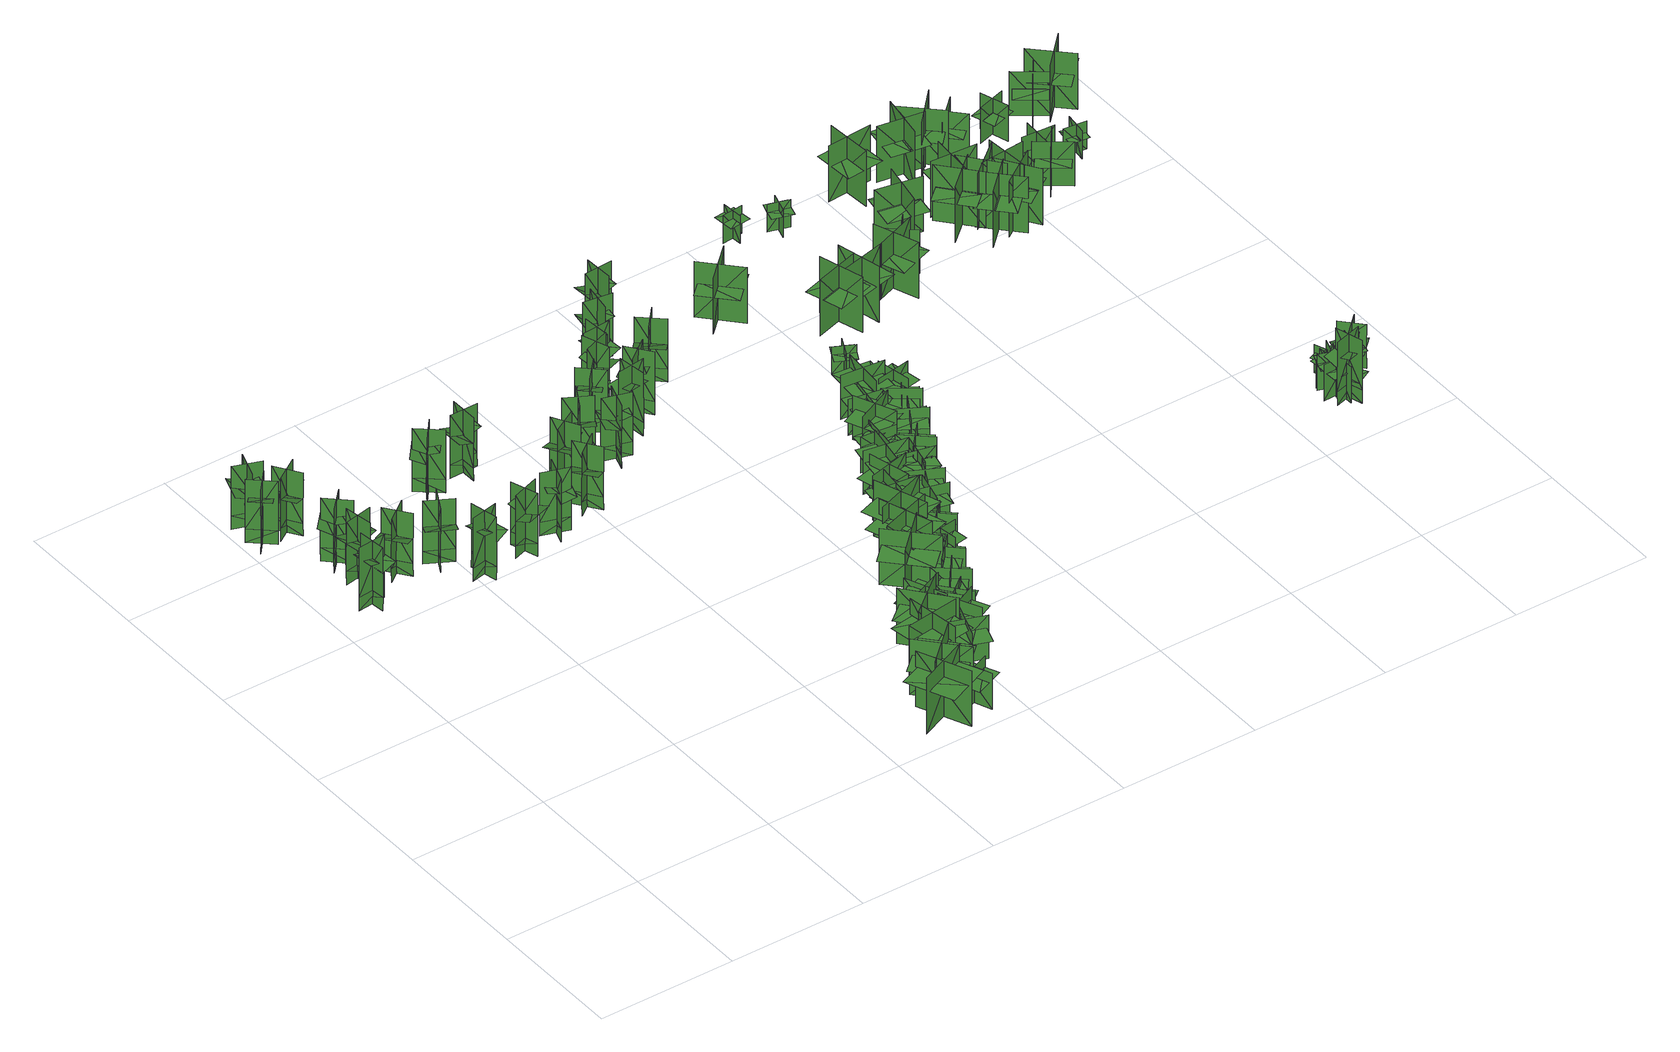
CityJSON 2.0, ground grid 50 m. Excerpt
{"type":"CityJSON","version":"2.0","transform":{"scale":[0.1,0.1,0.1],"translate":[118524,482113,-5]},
"CityObjects":{
"tree1":{"type":"SolitaryVegetationObject","geometry":[{"type":"MultiSurface","lod":"1","boundaries":[[[0,1,2]],[[0,2,3]],[[4,5,6]],[[4,6,7]],[[8,9,5]],[[8,5,4]],[[10,11,1]],[[10,1,0]],[[12,13,14]],[[12,14,15]],[[16,17,18]],[[16,18,19]]]}]},
"tree2":{"type":"SolitaryVegetationObject","geometry":[{"type":"MultiSurface","lod":"1","boundaries":[[[20,21,22]],[[20,22,23]],[[24,25,26]],[[24,26,27]],[[28,29,25]],[[28,25,24]],[[30,31,21]],[[30,21,20]],[[32,33,34]],[[32,34,35]],[[36,37,38]],[[36,38,39]]]}]},
"tree3":{"type":"SolitaryVegetationObject","geometry":[{"type":"MultiSurface","lod":"1","boundaries":[[[40,41,42]],[[40,42,43]],[[44,45,46]],[[44,46,47]],[[48,49,45]],[[48,45,44]],[[50,51,41]],[[50,41,40]],[[52,53,54]],[[52,54,55]],[[56,57,58]],[[56,58,59]]]}]},
"tree4":{"type":"SolitaryVegetationObject","geometry":[{"type":"MultiSurface","lod":"1","boundaries":[[[60,61,62]],[[60,62,63]],[[64,65,66]],[[64,66,67]],[[68,69,65]],[[68,65,64]],[[70,71,61]],[[70,61,60]],[[72,73,74]],[[72,74,75]],[[76,77,78]],[[76,78,79]]]}]},
"tree5":{"type":"SolitaryVegetationObject","geometry":[{"type":"MultiSurface","lod":"1","boundaries":[[[80,81,82]],[[80,82,83]],[[84,85,86]],[[84,86,87]],[[88,89,85]],[[88,85,84]],[[90,91,81]],[[90,81,80]],[[92,93,94]],[[92,94,95]],[[96,97,98]],[[96,98,99]]]}]},
"tree6":{"type":"SolitaryVegetationObject","geometry":[{"type":"MultiSurface","lod":"1","boundaries":[[[100,101,102]],[[100,102,103]],[[104,105,106]],[[104,106,107]],[[108,109,105]],[[108,105,104]],[[110,111,101]],[[110,101,100]],[[112,113,114]],[[112,114,115]],[[116,117,118]],[[116,118,119]]]}]},
"tree7":{"type":"SolitaryVegetationObject","geometry":[{"type":"MultiSurface","lod":"1","boundaries":[[[120,121,122]],[[120,122,123]],[[124,125,126]],[[124,126,127]],[[128,129,125]],[[128,125,124]],[[130,131,121]],[[130,121,120]],[[132,133,134]],[[132,134,135]],[[136,137,138]],[[136,138,139]]]}]},
"tree8":{"type":"SolitaryVegetationObject","geometry":[{"type":"MultiSurface","lod":"1","boundaries":[[[140,141,142]],[[140,142,143]],[[144,145,146]],[[144,146,147]],[[148,149,145]],[[148,145,144]],[[150,151,141]],[[150,141,140]],[[152,153,154]],[[152,154,155]],[[156,157,158]],[[156,158,159]]]}]},
"tree9":{"type":"SolitaryVegetationObject","geometry":[{"type":"MultiSurface","lod":"1","boundaries":[[[160,161,162]],[[160,162,163]],[[164,165,166]],[[164,166,167]],[[168,169,165]],[[168,165,164]],[[170,171,161]],[[170,161,160]],[[172,173,174]],[[172,174,175]],[[176,177,178]],[[176,178,179]]]}]},
"tree10":{"type":"SolitaryVegetationObject","geometry":[{"type":"MultiSurface","lod":"1","boundaries":[[[180,181,182]],[[180,182,183]],[[184,185,186]],[[184,186,187]],[[188,189,185]],[[188,185,184]],[[190,191,181]],[[190,181,180]],[[192,193,194]],[[192,194,195]],[[196,197,198]],[[196,198,199]]]}]},
"tree11":{"type":"SolitaryVegetationObject","geometry":[{"type":"MultiSurface","lod":"1","boundaries":[[[200,201,202]],[[200,202,203]],[[204,205,206]],[[204,206,207]],[[208,209,205]],[[208,205,204]],[[210,211,201]],[[210,201,200]],[[212,213,214]],[[212,214,215]],[[216,217,218]],[[216,218,219]]]}]},
"tree12":{"type":"SolitaryVegetationObject","geometry":[{"type":"MultiSurface","lod":"1","boundaries":[[[220,221,222]],[[220,222,223]],[[224,225,226]],[[224,226,227]],[[228,229,225]],[[228,225,224]],[[230,231,221]],[[230,221,220]],[[232,233,234]],[[232,234,235]],[[236,237,238]],[[236,238,239]]]}]},
"tree13":{"type":"SolitaryVegetationObject","geometry":[{"type":"MultiSurface","lod":"1","boundaries":[[[240,241,242]],[[240,242,243]],[[244,245,246]],[[244,246,247]],[[248,249,250]],[[248,250,251]],[[248,251,252]],[[248,252,253]]]}]},
"tree14":{"type":"SolitaryVegetationObject","geometry":[{"type":"MultiSurface","lod":"1","boundaries":[[[254,255,256]],[[254,256,257]],[[258,259,260]],[[258,260,261]],[[262,263,264]],[[262,264,265]],[[262,265,266]],[[262,266,267]]]}]},
"tree15":{"type":"SolitaryVegetationObject","geometry":[{"type":"MultiSurface","lod":"1","boundaries":[[[268,269,270]],[[268,270,271]],[[272,273,274]],[[272,274,275]],[[276,277,273]],[[276,273,272]],[[278,279,269]],[[278,269,268]],[[280,281,282]],[[280,282,283]],[[284,285,286]],[[284,286,287]]]}]},
"tree16":{"type":"SolitaryVegetationObject","geometry":[{"type":"MultiSurface","lod":"1","boundaries":[[[288,289,290]],[[288,290,291]],[[292,293,294]],[[292,294,295]],[[296,297,298]],[[296,298,299]],[[296,299,300]],[[296,300,301]]]}]},
"tree17":{"type":"SolitaryVegetationObject","geometry":[{"type":"MultiSurface","lod":"1","boundaries":[[[302,303,304]],[[302,304,305]],[[306,307,308]],[[306,308,309]],[[310,311,307]],[[310,307,306]],[[312,313,303]],[[312,303,302]],[[314,315,316]],[[314,316,317]],[[318,319,320]],[[318,320,321]]]}]},
"tree18":{"type":"SolitaryVegetationObject","geometry":[{"type":"MultiSurface","lod":"1","boundaries":[[[322,323,324]],[[322,324,325]],[[326,327,328]],[[326,328,329]],[[330,331,332]],[[330,332,333]],[[330,333,334]],[[330,334,335]]]}]},
"tree19":{"type":"SolitaryVegetationObject","geometry":[{"type":"MultiSurface","lod":"1","boundaries":[[[336,337,338]],[[336,338,339]],[[340,341,342]],[[340,342,343]],[[344,345,341]],[[344,341,340]],[[346,347,337]],[[346,337,336]],[[348,349,350]],[[348,350,351]],[[352,353,354]],[[352,354,355]]]}]},
"tree20":{"type":"SolitaryVegetationObject","geometry":[{"type":"MultiSurface","lod":"1","boundaries":[[[356,357,358]],[[356,358,359]],[[360,361,362]],[[360,362,363]],[[364,365,366]],[[364,366,367]],[[364,367,368]],[[364,368,369]]]}]},
"tree21":{"type":"SolitaryVegetationObject","geometry":[{"type":"MultiSurface","lod":"1","boundaries":[[[370,371,372]],[[370,372,373]],[[374,375,376]],[[374,376,377]],[[378,379,380]],[[378,380,381]],[[378,381,382]],[[378,382,383]]]}]},
"tree22":{"type":"SolitaryVegetationObject","geometry":[{"type":"MultiSurface","lod":"1","boundaries":[[[384,385,386]],[[384,386,387]],[[388,389,390]],[[388,390,391]],[[392,393,389]],[[392,389,388]],[[394,395,385]],[[394,385,384]],[[396,397,398]],[[396,398,399]],[[400,401,402]],[[400,402,403]]]}]},
"tree23":{"type":"SolitaryVegetationObject","geometry":[{"type":"MultiSurface","lod":"1","boundaries":[[[404,405,406]],[[404,406,407]],[[408,409,410]],[[408,410,411]],[[412,413,414]],[[412,414,415]],[[412,415,416]],[[412,416,417]]]}]},
"tree24":{"type":"SolitaryVegetationObject","geometry":[{"type":"MultiSurface","lod":"1","boundaries":[[[418,419,420]],[[418,420,421]],[[422,423,424]],[[422,424,425]],[[426,427,428]],[[426,428,429]],[[426,429,430]],[[426,430,431]]]}]},
"tree25":{"type":"SolitaryVegetationObject","geometry":[{"type":"MultiSurface","lod":"1","boundaries":[[[432,433,434]],[[432,434,435]],[[436,437,438]],[[436,438,439]],[[440,441,437]],[[440,437,436]],[[442,443,433]],[[442,433,432]],[[444,445,446]],[[444,446,447]],[[448,449,450]],[[448,450,451]]]}]},
"tree26":{"type":"SolitaryVegetationObject","geometry":[{"type":"MultiSurface","lod":"1","boundaries":[[[452,453,454]],[[452,454,455]],[[456,457,458]],[[456,458,459]],[[460,461,462]],[[460,462,463]],[[460,463,464]],[[460,464,465]]]}]},
"tree27":{"type":"SolitaryVegetationObject","geometry":[{"type":"MultiSurface","lod":"1","boundaries":[[[466,467,468]],[[466,468,469]],[[470,471,472]],[[470,472,473]],[[474,475,476]],[[474,476,477]],[[474,477,478]],[[474,478,479]]]}]},
"tree28":{"type":"SolitaryVegetationObject","geometry":[{"type":"MultiSurface","lod":"1","boundaries":[[[480,481,482]],[[480,482,483]],[[484,485,486]],[[484,486,487]],[[488,489,490]],[[488,490,491]],[[488,491,492]],[[488,492,493]]]}]},
"tree29":{"type":"SolitaryVegetationObject","geometry":[{"type":"MultiSurface","lod":"1","boundaries":[[[494,495,496]],[[494,496,497]],[[498,499,500]],[[498,500,501]],[[502,503,499]],[[502,499,498]],[[504,505,495]],[[504,495,494]],[[506,507,508]],[[506,508,509]],[[510,511,512]],[[510,512,513]]]}]},
"tree30":{"type":"SolitaryVegetationObject","geometry":[{"type":"MultiSurface","lod":"1","boundaries":[[[514,515,516]],[[514,516,517]],[[518,519,520]],[[518,520,521]],[[522,523,524]],[[522,524,525]],[[522,525,526]],[[522,526,527]]]}]},
"tree31":{"type":"SolitaryVegetationObject","geometry":[{"type":"MultiSurface","lod":"1","boundaries":[[[528,529,530]],[[528,530,531]],[[532,533,534]],[[532,534,535]],[[536,537,538]],[[536,538,539]],[[536,539,540]],[[536,540,541]]]}]},
"tree32":{"type":"SolitaryVegetationObject","geometry":[{"type":"MultiSurface","lod":"1","boundaries":[[[542,543,544]],[[542,544,545]],[[546,547,548]],[[546,548,549]],[[550,551,547]],[[550,547,546]],[[552,553,543]],[[552,543,542]],[[554,555,556]],[[554,556,557]],[[558,559,560]],[[558,560,561]]]}]},
"tree33":{"type":"SolitaryVegetationObject","geometry":[{"type":"MultiSurface","lod":"1","boundaries":[[[562,563,564]],[[562,564,565]],[[566,567,568]],[[566,568,569]],[[570,571,567]],[[570,567,566]],[[572,573,563]],[[572,563,562]],[[574,575,576]],[[574,576,577]],[[578,579,580]],[[578,580,581]]]}]},
"tree34":{"type":"SolitaryVegetationObject","geometry":[{"type":"MultiSurface","lod":"1","boundaries":[[[582,583,584]],[[582,584,585]],[[586,587,588]],[[586,588,589]],[[590,591,592]],[[590,592,593]],[[590,593,594]],[[590,594,595]]]}]},
"tree35":{"type":"SolitaryVegetationObject","geometry":[{"type":"MultiSurface","lod":"1","boundaries":[[[596,597,598]],[[596,598,599]],[[600,601,602]],[[600,602,603]],[[604,605,606]],[[604,606,607]],[[604,607,608]],[[604,608,609]]]}]},
"tree36":{"type":"SolitaryVegetationObject","geometry":[{"type":"MultiSurface","lod":"1","boundaries":[[[610,611,612]],[[610,612,613]],[[614,615,616]],[[614,616,617]],[[618,619,615]],[[618,615,614]],[[620,621,611]],[[620,611,610]],[[622,623,624]],[[622,624,625]],[[626,627,628]],[[626,628,629]]]}]},
"tree37":{"type":"SolitaryVegetationObject","geometry":[{"type":"MultiSurface","lod":"1","boundaries":[[[630,631,632]],[[630,632,633]],[[634,635,636]],[[634,636,637]],[[638,639,635]],[[638,635,634]],[[640,641,631]],[[640,631,630]],[[642,643,644]],[[642,644,645]],[[646,647,648]],[[646,648,649]]]}]},
"tree38":{"type":"SolitaryVegetationObject","geometry":[{"type":"MultiSurface","lod":"1","boundaries":[[[650,651,652]],[[650,652,653]],[[654,655,656]],[[654,656,657]],[[658,659,660]],[[658,660,661]],[[658,661,662]],[[658,662,663]]]}]},
"tree39":{"type":"SolitaryVegetationObject","geometry":[{"type":"MultiSurface","lod":"1","boundaries":[[[664,665,666]],[[664,666,667]],[[668,669,670]],[[668,670,671]],[[672,673,674]],[[672,674,675]],[[672,675,676]],[[672,676,677]]]}]},
"tree40":{"type":"SolitaryVegetationObject","geometry":[{"type":"MultiSurface","lod":"1","boundaries":[[[678,679,680]],[[678,680,681]],[[682,683,684]],[[682,684,685]],[[686,687,688]],[[686,688,689]],[[686,689,690]],[[686,690,691]]]}]},
"tree41":{"type":"SolitaryVegetationObject","geometry":[{"type":"MultiSurface","lod":"1","boundaries":[[[692,693,694]],[[692,694,695]],[[696,697,698]],[[696,698,699]],[[700,701,702]],[[700,702,703]],[[700,703,704]],[[700,704,705]]]}]},
"tree42":{"type":"SolitaryVegetationObject","geometry":[{"type":"MultiSurface","lod":"1","boundaries":[[[706,707,708]],[[706,708,709]],[[710,711,712]],[[710,712,713]],[[714,715,711]],[[714,711,710]],[[716,717,707]],[[716,707,706]],[[718,719,720]],[[718,720,721]],[[722,723,724]],[[722,724,725]]]}]},
"tree43":{"type":"SolitaryVegetationObject","geometry":[{"type":"MultiSurface","lod":"1","boundaries":[[[726,727,728]],[[726,728,729]],[[730,731,732]],[[730,732,733]],[[734,735,731]],[[734,731,730]],[[736,737,727]],[[736,727,726]],[[738,739,740]],[[738,740,741]],[[742,743,744]],[[742,744,745]]]}]},
"tree44":{"type":"SolitaryVegetationObject","geometry":[{"type":"MultiSurface","lod":"1","boundaries":[[[746,747,748]],[[746,748,749]],[[750,751,752]],[[750,752,753]],[[754,755,756]],[[754,756,757]],[[754,757,758]],[[754,758,759]]]}]},
"tree45":{"type":"SolitaryVegetationObject","geometry":[{"type":"MultiSurface","lod":"1","boundaries":[[[760,761,762]],[[760,762,763]],[[764,765,766]],[[764,766,767]],[[768,769,770]],[[768,770,771]],[[768,771,772]],[[768,772,773]]]}]},
"tree46":{"type":"SolitaryVegetationObject","geometry":[{"type":"MultiSurface","lod":"1","boundaries":[[[774,775,776]],[[774,776,777]],[[778,779,780]],[[778,780,781]],[[782,783,784]],[[782,784,785]],[[782,785,786]],[[782,786,787]]]}]},
"tree47":{"type":"SolitaryVegetationObject","geometry":[{"type":"MultiSurface","lod":"1","boundaries":[[[788,789,790]],[[788,790,791]],[[792,793,794]],[[792,794,795]],[[796,797,798]],[[796,798,799]],[[796,799,800]],[[796,800,801]]]}]},
"tree48":{"type":"SolitaryVegetationObject","geometry":[{"type":"MultiSurface","lod":"1","boundaries":[[[802,803,804]],[[802,804,805]],[[806,807,808]],[[806,808,809]],[[810,811,807]],[[810,807,806]],[[812,813,803]],[[812,803,802]],[[814,815,816]],[[814,816,817]],[[818,819,820]],[[818,820,821]]]}]},
"tree49":{"type":"SolitaryVegetationObject","geometry":[{"type":"MultiSurface","lod":"1","boundaries":[[[822,823,824]],[[822,824,825]],[[826,827,828]],[[826,828,829]],[[830,831,832]],[[830,832,833]],[[830,833,834]],[[830,834,835]]]}]},
"tree50":{"type":"SolitaryVegetationObject","geometry":[{"type":"MultiSurface","lod":"1","boundaries":[[[836,837,838]],[[836,838,839]],[[840,841,842]],[[840,842,843]],[[844,845,846]],[[844,846,847]],[[844,847,848]],[[844,848,849]]]}]},
"tree51":{"type":"SolitaryVegetationObject","geometry":[{"type":"MultiSurface","lod":"1","boundaries":[[[850,851,852]],[[850,852,853]],[[854,855,856]],[[854,856,857]],[[858,859,860]],[[858,860,861]],[[858,861,862]],[[858,862,863]]]}]},
"tree52":{"type":"SolitaryVegetationObject","geometry":[{"type":"MultiSurface","lod":"1","boundaries":[[[864,865,866]],[[864,866,867]],[[868,869,870]],[[868,870,871]],[[872,873,874]],[[872,874,875]],[[872,875,876]],[[872,876,877]]]}]},
"tree53":{"type":"SolitaryVegetationObject","geometry":[{"type":"MultiSurface","lod":"1","boundaries":[[[878,879,880]],[[878,880,881]],[[882,883,884]],[[882,884,885]],[[886,887,888]],[[886,888,889]],[[886,889,890]],[[886,890,891]]]}]},
"tree54":{"type":"SolitaryVegetationObject","geometry":[{"type":"MultiSurface","lod":"1","boundaries":[[[892,893,894]],[[892,894,895]],[[896,897,898]],[[896,898,899]],[[900,901,902]],[[900,902,903]],[[900,903,904]],[[900,904,905]]]}]},
"tree55":{"type":"SolitaryVegetationObject","geometry":[{"type":"MultiSurface","lod":"1","boundaries":[[[906,907,908]],[[906,908,909]],[[910,911,912]],[[910,912,913]],[[914,915,916]],[[914,916,917]],[[914,917,918]],[[914,918,919]]]}]},
"tree56":{"type":"SolitaryVegetationObject","geometry":[{"type":"MultiSurface","lod":"1","boundaries":[[[920,921,922]],[[920,922,923]],[[924,925,926]],[[924,926,927]],[[928,929,930]],[[928,930,931]],[[928,932,933]],[[928,933,929]]]}]},
"tree57":{"type":"SolitaryVegetationObject","geometry":[{"type":"MultiSurface","lod":"1","boundaries":[[[934,935,936]],[[934,936,937]],[[938,939,940]],[[938,940,941]],[[942,943,944]],[[942,944,945]],[[942,945,946]],[[942,946,947]]]}]},
"tree58":{"type":"SolitaryVegetationObject","geometry":[{"type":"MultiSurface","lod":"1","boundaries":[[[948,949,950]],[[948,950,951]],[[952,953,954]],[[952,954,955]],[[956,957,958]],[[956,958,959]],[[956,960,961]],[[956,961,957]]]}]},
"tree59":{"type":"SolitaryVegetationObject","geometry":[{"type":"MultiSurface","lod":"1","boundaries":[[[962,963,964]],[[962,964,965]],[[966,967,968]],[[966,968,969]],[[970,971,972]],[[970,972,973]],[[970,974,975]],[[970,975,971]]]}]},
"tree60":{"type":"SolitaryVegetationObject","geometry":[{"type":"MultiSurface","lod":"1","boundaries":[[[976,977,978]],[[976,978,979]],[[980,981,982]],[[980,982,983]],[[984,985,986]],[[984,986,987]],[[984,987,988]],[[984,988,989]]]}]},
"tree61":{"type":"SolitaryVegetationObject","geometry":[{"type":"MultiSurface","lod":"1","boundaries":[[[990,991,992]],[[990,992,993]],[[994,995,996]],[[994,996,997]],[[998,999,1000]],[[998,1000,1001]],[[998,1002,1003]],[[998,1003,999]]]}]},
"tree62":{"type":"SolitaryVegetationObject","geometry":[{"type":"MultiSurface","lod":"1","boundaries":[[[1004,1005,1006]],[[1004,1006,1007]],[[1008,1009,1010]],[[1008,1010,1011]],[[1012,1013,1014]],[[1012,1014,1015]],[[1012,1015,1016]],[[1012,1016,1017]]]}]},
"tree63":{"type":"SolitaryVegetationObject","geometry":[{"type":"MultiSurface","lod":"1","boundaries":[[[1018,1019,1020]],[[1018,1020,1021]],[[1022,1023,1024]],[[1022,1024,1025]],[[1026,1027,1028]],[[1026,1028,1029]],[[1026,1030,1031]],[[1026,1031,1027]]]}]},
"tree64":{"type":"SolitaryVegetationObject","geometry":[{"type":"MultiSurface","lod":"1","boundaries":[[[1032,1033,1034]],[[1032,1034,1035]],[[1036,1037,1038]],[[1036,1038,1039]],[[1040,1041,1042]],[[1040,1042,1043]],[[1040,1044,1045]],[[1040,1045,1041]]]}]},
"tree65":{"type":"SolitaryVegetationObject","geometry":[{"type":"MultiSurface","lod":"1","boundaries":[[[1046,1047,1048]],[[1046,1048,1049]],[[1050,1051,1052]],[[1050,1052,1053]],[[1054,1055,1056]],[[1054,1056,1057]],[[1054,1058,1059]],[[1054,1059,1055]]]}]},
"tree66":{"type":"SolitaryVegetationObject","geometry":[{"type":"MultiSurface","lod":"1","boundaries":[[[1060,1061,1062]],[[1060,1062,1063]],[[1064,1065,1066]],[[1064,1066,1067]],[[1068,1069,1070]],[[1068,1070,1071]],[[1068,1072,1073]],[[1068,1073,1069]]]}]},
"tree67":{"type":"SolitaryVegetationObject","geometry":[{"type":"MultiSurface","lod":"1","boundaries":[[[1074,1075,1076]],[[1074,1076,1077]],[[1078,1079,1080]],[[1078,1080,1081]],[[1082,1083,1084]],[[1082,1084,1085]],[[1082,1086,1087]],[[1082,1087,1083]]]}]},
"tree68":{"type":"SolitaryVegetationObject","geometry":[{"type":"MultiSurface","lod":"1","boundaries":[[[1088,1089,1090]],[[1088,1090,1091]],[[1092,1093,1094]],[[1092,1094,1095]],[[1096,1097,1093]],[[1096,1093,1092]],[[1098,1099,1089]],[[1098,1089,1088]],[[1100,1101,1102]],[[1100,1102,1103]],[[1104,1105,1106]],[[1104,1106,1107]]]}]},
"tree69":{"type":"SolitaryVegetationObject","geometry":[{"type":"MultiSurface","lod":"1","boundaries":[[[1108,1109,1110]],[[1108,1110,1111]],[[1112,1113,1114]],[[1112,1114,1115]],[[1116,1117,1118]],[[1116,1118,1119]],[[1116,1120,1121]],[[1116,1121,1117]]]}]},
"tree70":{"type":"SolitaryVegetationObject","geometry":[{"type":"MultiSurface","lod":"1","boundaries":[[[1122,1123,1124]],[[1122,1124,1125]],[[1126,1127,1128]],[[1126,1128,1129]],[[1130,1131,1132]],[[1130,1132,1133]],[[1130,1134,1135]],[[1130,1135,1131]]]}]},
"tree71":{"type":"SolitaryVegetationObject","geometry":[{"type":"MultiSurface","lod":"1","boundaries":[[[1136,1137,1138]],[[1136,1138,1139]],[[1140,1141,1142]],[[1140,1142,1143]],[[1144,1145,1146]],[[1144,1146,1147]],[[1144,1148,1149]],[[1144,1149,1145]]]}]},
"tree72":{"type":"SolitaryVegetationObject","geometry":[{"type":"MultiSurface","lod":"1","boundaries":[[[1150,1151,1152]],[[1150,1152,1153]],[[1154,1155,1156]],[[1154,1156,1157]],[[1158,1159,1160]],[[1158,1160,1161]],[[1158,1162,1163]],[[1158,1163,1159]]]}]},
"tree73":{"type":"SolitaryVegetationObject","geometry":[{"type":"MultiSurface","lod":"1","boundaries":[[[1164,1165,1166]],[[1164,1166,1167]],[[1168,1169,1170]],[[1168,1170,1171]],[[1172,1173,1174]],[[1172,1174,1175]],[[1172,1176,1177]],[[1172,1177,1173]]]}]},
"tree74":{"type":"SolitaryVegetationObject","geometry":[{"type":"MultiSurface","lod":"1","boundaries":[[[1178,1179,1180]],[[1178,1180,1181]],[[1182,1183,1184]],[[1182,1184,1185]],[[1186,1187,1183]],[[1186,1183,1182]],[[1188,1189,1179]],[[1188,1179,1178]],[[1178,1179,1190]],[[1178,1190,1191]],[[1178,1192,1193]],[[1178,1193,1179]]]}]},
"tree75":{"type":"SolitaryVegetationObject","geometry":[{"type":"MultiSurface","lod":"1","boundaries":[[[1194,1195,1196]],[[1194,1196,1197]],[[1198,1199,1200]],[[1198,1200,1201]],[[1202,1203,1204]],[[1202,1204,1205]],[[1202,1205,1206]],[[1202,1206,1207]]]}]},
"tree76":{"type":"SolitaryVegetationObject","geometry":[{"type":"MultiSurface","lod":"1","boundaries":[[[1208,1209,1210]],[[1208,1210,1211]],[[1212,1213,1214]],[[1212,1214,1215]],[[1216,1217,1218]],[[1216,1218,1219]],[[1216,1220,1221]],[[1216,1221,1217]]]}]},
"tree77":{"type":"SolitaryVegetationObject","geometry":[{"type":"MultiSurface","lod":"1","boundaries":[[[1222,1223,1224]],[[1222,1224,1225]],[[1226,1227,1228]],[[1226,1228,1229]],[[1230,1231,1232]],[[1230,1232,1233]],[[1230,1233,1234]],[[1230,1234,1235]]]}]},
"tree78":{"type":"SolitaryVegetationObject","geometry":[{"type":"MultiSurface","lod":"1","boundaries":[[[1236,1237,1238]],[[1236,1238,1239]],[[1240,1241,1242]],[[1240,1242,1243]],[[1244,1245,1246]],[[1244,1246,1247]],[[1244,1248,1249]],[[1244,1249,1245]]]}]},
"tree79":{"type":"SolitaryVegetationObject","geometry":[{"type":"MultiSurface","lod":"1","boundaries":[[[1250,1251,1252]],[[1250,1252,1253]],[[1254,1255,1256]],[[1254,1256,1257]],[[1258,1259,1260]],[[1258,1260,1261]],[[1258,1262,1263]],[[1258,1263,1259]]]}]},
"tree80":{"type":"SolitaryVegetationObject","geometry":[{"type":"MultiSurface","lod":"1","boundaries":[[[1264,1265,1266]],[[1264,1266,1267]],[[1268,1269,1270]],[[1268,1270,1271]],[[1272,1273,1274]],[[1272,1274,1275]],[[1272,1276,1277]],[[1272,1277,1273]]]}]},
"tree81":{"type":"SolitaryVegetationObject","geometry":[{"type":"MultiSurface","lod":"1","boundaries":[[[1278,1279,1280]],[[1278,1280,1281]],[[1282,1283,1284]],[[1282,1284,1285]],[[1286,1287,1288]],[[1286,1288,1289]],[[1286,1290,1291]],[[1286,1291,1287]]]}]},
"tree82":{"type":"SolitaryVegetationObject","geometry":[{"type":"MultiSurface","lod":"1","boundaries":[[[1292,1293,1294]],[[1292,1294,1295]],[[1296,1297,1298]],[[1296,1298,1299]],[[1300,1301,1302]],[[1300,1302,1303]],[[1300,1303,1304]],[[1300,1304,1305]]]}]},
"tree83":{"type":"SolitaryVegetationObject","geometry":[{"type":"MultiSurface","lod":"1","boundaries":[[[1306,1307,1308]],[[1306,1308,1309]],[[1310,1311,1312]],[[1310,1312,1313]],[[1314,1315,1316]],[[1314,1316,1317]],[[1314,1318,1319]],[[1314,1319,1315]]]}]},
"tree84":{"type":"SolitaryVegetationObject","geometry":[{"type":"MultiSurface","lod":"1","boundaries":[[[1320,1321,1322]],[[1320,1322,1323]],[[1324,1325,1326]],[[1324,1326,1327]],[[1328,1329,1330]],[[1328,1330,1331]],[[1328,1332,1333]],[[1328,1333,1329]]]}]},
"tree85":{"type":"SolitaryVegetationObject","geometry":[{"type":"MultiSurface","lod":"1","boundaries":[[[1334,1335,1336]],[[1334,1336,1337]],[[1338,1339,1340]],[[1338,1340,1341]],[[1342,1343,1339]],[[1342,1339,1338]],[[1344,1345,1335]],[[1344,1335,1334]],[[1334,1335,1346]],[[1334,1346,1347]],[[1334,1348,1349]],[[1334,1349,1335]]]}]},
"tree86":{"type":"SolitaryVegetationObject","geometry":[{"type":"MultiSurface","lod":"1","boundaries":[[[1350,1351,1352]],[[1350,1352,1353]],[[1354,1355,1356]],[[1354,1356,1357]],[[1358,1359,1360]],[[1358,1360,1361]],[[1358,1362,1363]],[[1358,1363,1359]]]}]},
"tree87":{"type":"SolitaryVegetationObject","geometry":[{"type":"MultiSurface","lod":"1","boundaries":[[[1364,1365,1366]],[[1364,1366,1367]],[[1368,1369,1370]],[[1368,1370,1371]],[[1372,1373,1374]],[[1372,1374,1375]],[[1372,1376,1377]],[[1372,1377,1373]]]}]},
"tree88":{"type":"SolitaryVegetationObject","geometry":[{"type":"MultiSurface","lod":"1","boundaries":[[[1378,1379,1380]],[[1378,1380,1381]],[[1382,1383,1384]],[[1382,1384,1385]],[[1386,1387,1388]],[[1386,1388,1389]],[[1386,1390,1391]],[[1386,1391,1387]]]}]},
"tree89":{"type":"SolitaryVegetationObject","geometry":[{"type":"MultiSurface","lod":"1","boundaries":[[[1392,1393,1394]],[[1392,1394,1395]],[[1396,1397,1398]],[[1396,1398,1399]],[[1400,1401,1402]],[[1400,1402,1403]],[[1400,1404,1405]],[[1400,1405,1401]]]}]},
"tree90":{"type":"SolitaryVegetationObject","geometry":[{"type":"MultiSurface","lod":"1","boundaries":[[[1406,1407,1408]],[[1406,1408,1409]],[[1410,1411,1412]],[[1410,1412,1413]],[[1414,1415,1416]],[[1414,1416,1417]],[[1414,1418,1419]],[[1414,1419,1415]]]}]},
"tree91":{"type":"SolitaryVegetationObject","geometry":[{"type":"MultiSurface","lod":"1","boundaries":[[[1420,1421,1422]],[[1420,1422,1423]],[[1424,1425,1426]],[[1424,1426,1427]],[[1428,1429,1430]],[[1428,1430,1431]],[[1428,1432,1433]],[[1428,1433,1429]]]}]},
"tree92":{"type":"SolitaryVegetationObject","geometry":[{"type":"MultiSurface","lod":"1","boundaries":[[[1434,1435,1436]],[[1434,1436,1437]],[[1438,1439,1440]],[[1438,1440,1441]],[[1442,1443,1444]],[[1442,1444,1445]],[[1442,1446,1447]],[[1442,1447,1443]]]}]},
"tree93":{"type":"SolitaryVegetationObject","geometry":[{"type":"MultiSurface","lod":"1","boundaries":[[[1448,1449,1450]],[[1448,1450,1451]],[[1452,1453,1454]],[[1452,1454,1455]],[[1456,1457,1458]],[[1456,1458,1459]],[[1456,1460,1461]],[[1456,1461,1457]]]}]},
"tree94":{"type":"SolitaryVegetationObject","geometry":[{"type":"MultiSurface","lod":"1","boundaries":[[[1462,1463,1464]],[[1462,1464,1465]],[[1466,1467,1468]],[[1466,1468,1469]],[[1470,1471,1472]],[[1470,1472,1473]],[[1470,1474,1475]],[[1470,1475,1471]]]}]}
},
"vertices":[
[149,1667,75],[160,1564,75],[159,1564,269],[148,1667,269],[100,1607,75],[203,1618,75],[203,1618,269],[100,1608,269],[100,1608,23],[203,1618,23],[148,1667,23],[159,1564,23],[148,1667,170],[159,1564,170],[212,1570,188],[201,1673,188],[158,1578,200],[149,1655,200],[110,1651,211],[119,1574,211],
[19,2099,73],[97,2031,73],[96,2030,268],[18,2098,268],[24,2021,74],[92,2099,74],[91,2100,268],[23,2022,268],[23,2022,22],[91,2100,22],[18,2098,22],[96,2030,22],[18,2099,168],[97,2031,168],[131,2070,187],[53,2138,187],[86,2040,199],[27,2090,199],[1,2061,210],[60,2010,210],
[196,1685,81],[179,1787,81],[180,1788,275],[198,1685,275],[242,1749,81],[140,1731,81],[140,1730,275],[242,1748,275],[242,1748,29],[140,1730,29],[198,1685,29],[180,1788,29],[197,1685,176],[180,1787,176],[128,1779,194],[145,1676,194],[182,1773,206],[196,1697,206],[235,1704,217],[221,1780,217],
[53,2113,69],[87,2211,69],[88,2210,264],[55,2112,264],[124,2147,70],[26,2181,70],[25,2180,264],[123,2146,264],[123,2146,18],[25,2180,18],[55,2112,18],[88,2210,18],[54,2113,164],[88,2210,164],[38,2228,183],[4,2130,183],[83,2197,195],[58,2123,195],[96,2111,206],[120,2184,206],
[144,1803,82],[214,1878,82],[216,1877,277],[145,1802,277],[222,1805,82],[146,1876,82],[146,1875,277],[221,1804,277],[221,1804,30],[146,1875,30],[145,1802,30],[216,1877,30],[144,1802,177],[215,1878,177],[177,1914,196],[106,1838,196],[206,1867,208],[153,1810,208],[182,1783,218],[234,1841,218],
[184,2022,69],[127,2108,69],[128,2109,264],[186,2023,264],[200,2099,69],[114,2041,69],[114,2041,264],[200,2098,264],[200,2098,18],[114,2041,18],[186,2023,18],[128,2109,18],[185,2023,164],[128,2109,164],[84,2080,183],[141,1994,183],[136,2097,195],[179,2033,195],[212,2055,205],[168,2119,205],
[329,1641,84],[268,1724,84],[269,1725,278],[331,1642,278],[342,1718,84],[258,1657,84],[259,1656,278],[342,1717,278],[342,1717,32],[259,1656,32],[331,1642,32],[269,1725,32],[330,1642,179],[269,1725,179],[226,1694,198],[287,1610,198],[277,1714,209],[324,1651,209],[355,1675,220],[309,1737,220],
[482,1624,84],[390,1673,84],[391,1674,279],[482,1626,279],[459,1699,85],[411,1608,85],[411,1607,279],[460,1699,279],[460,1699,33],[411,1607,33],[482,1626,33],[391,1674,33],[482,1625,179],[391,1673,179],[366,1627,198],[458,1578,198],[403,1667,210],[472,1631,210],[490,1666,221],[421,1702,221],
[510,1579,81],[533,1478,81],[531,1478,276],[508,1579,276],[468,1513,81],[569,1536,81],[569,1537,276],[468,1514,276],[468,1514,29],[569,1537,29],[508,1579,29],[531,1478,29],[509,1579,176],[532,1478,176],[583,1490,195],[560,1591,195],[529,1492,207],[511,1567,207],[472,1558,217],[490,1483,217],
[739,1558,85],[640,1525,85],[640,1526,280],[738,1559,280],[669,1593,85],[702,1495,85],[702,1495,280],[669,1593,280],[669,1593,34],[702,1495,34],[738,1559,34],[640,1526,34],[738,1558,180],[640,1526,180],[657,1475,199],[755,1508,199],[653,1530,211],[727,1555,211],[714,1592,221],[641,1567,221],
[597,1939,67],[664,2018,67],[665,2017,261],[599,1938,261],[675,1945,67],[596,2012,67],[596,2011,261],[675,1944,261],[675,1944,15],[596,2011,15],[599,1938,15],[665,2017,15],[598,1938,162],[665,2017,162],[625,2051,181],[558,1972,181],[656,2006,192],[606,1947,192],[636,1921,203],[686,1981,203],
[836,1608,88],[803,1510,88],[802,1510,282],[835,1609,282],[766,1574,88],[864,1541,88],[864,1541,282],[766,1574,282],[766,1574,36],[864,1541,36],[835,1609,36],[802,1510,36],[835,1608,183],[802,1510,183],[852,1493,201],[885,1592,201],[807,1524,213],[831,1597,213],[794,1610,224],[769,1536,224],
[1167,81,11],[1351,161,11],[1351,161,229],[1167,81,229],[1301,30,11],[1221,214,11],[1221,214,229],[1301,30,229],[1297,38,168],[1378,73,168],[1304,242,168],[1224,207,168],[1143,172,168],[1217,3,168],
[1385,269,10],[1237,134,10],[1237,134,228],[1385,269,228],[1242,275,10],[1377,126,10],[1377,126,228],[1242,275,228],[1248,269,167],[1183,210,167],[1307,73,167],[1372,133,167],[1436,192,167],[1312,328,167],
[775,1938,71],[774,2042,71],[776,2042,265],[777,1938,265],[830,1994,71],[727,1993,71],[727,1992,265],[830,1993,265],[830,1993,19],[727,1992,19],[777,1938,19],[776,2042,19],[776,1938,166],[775,2042,166],[722,2041,184],[724,1938,184],[775,2028,196],[777,1950,196],[816,1951,207],[815,2028,207],
[1403,62,12],[1355,181,12],[1355,181,152],[1403,62,152],[1438,147,12],[1319,98,12],[1319,98,152],[1438,147,152],[1433,145,113],[1412,197,113],[1302,152,113],[1324,100,113],[1345,48,113],[1455,93,113],
[999,1558,94],[938,1642,94],[939,1643,288],[1000,1559,288],[1011,1635,94],[928,1574,94],[928,1573,288],[1012,1635,288],[1012,1635,42],[928,1573,42],[1000,1559,42],[939,1643,42],[1000,1559,189],[938,1642,189],[896,1611,207],[957,1527,207],[947,1631,219],[993,1569,219],[1025,1592,230],[978,1654,230],
[1391,241,10],[1363,440,10],[1363,440,228],[1391,241,228],[1476,356,10],[1278,329,10],[1278,329,228],[1476,356,228],[1468,355,167],[1456,442,167],[1273,417,167],[1286,330,167],[1298,243,167],[1480,268,167],
[1006,1690,92],[954,1779,92],[956,1780,287],[1007,1690,287],[1026,1765,93],[937,1713,93],[937,1713,287],[1027,1764,287],[1027,1764,41],[937,1713,41],[1007,1690,41],[956,1780,41],[1006,1690,188],[955,1780,188],[909,1754,206],[961,1664,206],[962,1768,218],[1001,1700,218],[1035,1720,229],[996,1787,229],
[1488,354,10],[1362,510,10],[1362,510,227],[1488,354,227],[1502,497,10],[1346,371,10],[1346,371,227],[1502,497,227],[1496,491,167],[1441,560,167],[1297,444,167],[1352,376,167],[1407,308,167],[1551,423,167],
[1397,327,14],[1545,275,14],[1545,275,185],[1397,327,185],[1446,226,14],[1499,374,14],[1499,374,185],[1446,226,185],[1449,232,137],[1514,209,137],[1561,346,137],[1496,368,137],[1431,391,137],[1384,255,137],
[1131,1785,93],[1041,1836,93],[1042,1837,288],[1132,1787,288],[1110,1861,94],[1060,1770,94],[1061,1770,288],[1111,1860,288],[1111,1860,42],[1061,1770,42],[1132,1787,42],[1042,1837,42],[1132,1786,188],[1041,1837,188],[1016,1791,207],[1106,1740,207],[1054,1830,219],[1122,1792,219],[1141,1827,230],[1073,1864,230],
[1501,434,17],[1439,579,17],[1439,579,188],[1501,434,188],[1542,539,17],[1397,477,17],[1397,477,188],[1542,539,188],[1536,536,140],[1509,600,140],[1376,542,140],[1403,479,140],[1430,416,140],[1563,473,140],
[1551,318,13],[1483,460,13],[1483,460,184],[1551,318,184],[1587,425,13],[1445,356,13],[1445,356,184],[1587,425,184],[1581,422,137],[1551,484,137],[1421,421,137],[1451,359,137],[1481,297,137],[1611,360,137],
[1167,1695,96],[1198,1794,96],[1199,1793,290],[1168,1694,290],[1236,1731,96],[1137,1762,96],[1137,1761,290],[1236,1730,290],[1236,1730,44],[1137,1761,44],[1168,1694,44],[1199,1793,44],[1168,1694,191],[1199,1793,191],[1148,1809,210],[1117,1710,210],[1195,1780,221],[1172,1705,221],[1209,1694,232],[1232,1768,232],
[1511,436,17],[1611,516,17],[1611,516,156],[1511,436,156],[1602,427,17],[1522,528,17],[1522,527,156],[1602,427,156],[1599,431,117],[1643,466,117],[1569,559,117],[1525,523,117],[1481,488,117],[1555,396,117],
[1630,774,19],[1486,635,19],[1486,635,237],[1630,774,237],[1487,775,19],[1626,631,19],[1626,631,237],[1487,775,237],[1493,769,176],[1430,708,176],[1557,576,176],[1621,636,176],[1684,697,176],[1556,830,176],
[1657,519,22],[1556,600,22],[1556,600,162],[1657,519,162],[1646,611,22],[1565,510,22],[1565,510,162],[1646,611,162],[1642,607,123],[1599,642,123],[1524,550,123],[1568,514,123],[1612,479,123],[1686,571,123],
[1165,1939,94],[1240,1868,94],[1239,1867,289],[1164,1938,289],[1167,1861,94],[1238,1936,94],[1237,1937,289],[1166,1861,289],[1166,1861,43],[1237,1937,43],[1164,1938,43],[1239,1867,43],[1164,1938,189],[1239,1867,189],[1276,1905,208],[1200,1977,208],[1229,1877,220],[1172,1930,220],[1145,1901,230],[1202,1848,230],
[1705,836,20],[1515,770,20],[1515,770,237],[1705,836,237],[1575,897,20],[1641,708,20],[1641,708,237],[1575,897,237],[1578,889,177],[1495,861,177],[1555,687,177],[1638,715,177],[1721,744,177],[1661,918,177],
[1699,611,25],[1606,701,25],[1606,701,165],[1699,611,165],[1696,703,25],[1607,610,25],[1607,610,165],[1696,703,165],[1693,700,126],[1652,739,126],[1570,653,126],[1611,614,126],[1652,575,126],[1733,661,126],
[1256,1834,99],[1358,1847,99],[1359,1845,293],[1256,1832,293],[1318,1786,99],[1304,1888,99],[1303,1888,293],[1317,1786,293],[1317,1786,47],[1303,1888,47],[1256,1832,47],[1359,1845,47],[1256,1833,194],[1359,1846,194],[1352,1898,212],[1249,1885,212],[1345,1844,224],[1268,1834,224],[1273,1795,235],[1350,1805,235],
[1347,2022,94],[1249,1988,94],[1249,1989,289],[1346,2024,289],[1277,2056,95],[1311,1959,95],[1312,1959,289],[1277,2057,289],[1277,2057,43],[1312,1959,43],[1346,2024,43],[1249,1989,43],[1347,2023,189],[1249,1989,189],[1267,1939,208],[1364,1974,208],[1262,1993,220],[1335,2020,220],[1322,2057,231],[1249,2030,231],
[1704,673,29],[1685,800,29],[1685,800,168],[1704,673,168],[1758,747,29],[1631,728,29],[1631,728,168],[1758,747,168],[1753,746,129],[1745,802,129],[1628,785,129],[1636,729,129],[1644,673,129],[1761,691,129],
[1616,982,22],[1684,793,22],[1684,793,240],[1616,982,240],[1556,852,22],[1745,919,22],[1745,919,240],[1556,852,240],[1564,855,179],[1593,772,179],[1767,834,179],[1738,916,179],[1708,999,179],[1535,937,179],
[1330,1862,99],[1412,1925,99],[1413,1923,294],[1331,1861,294],[1408,1851,100],[1345,1933,100],[1344,1933,294],[1407,1851,294],[1407,1851,48],[1344,1933,48],[1331,1861,48],[1413,1924,48],[1331,1861,194],[1413,1924,194],[1381,1966,213],[1299,1903,213],[1402,1915,225],[1340,1868,225],[1364,1837,235],[1426,1884,235],
[1339,2119,93],[1347,2016,93],[1345,2016,288],[1337,2119,288],[1288,2060,94],[1391,2068,94],[1391,2069,288],[1288,2061,288],[1288,2061,42],[1391,2069,42],[1337,2119,42],[1345,2016,42],[1338,2119,188],[1346,2016,188],[1399,2020,207],[1391,2123,207],[1345,2030,219],[1338,2108,219],[1299,2104,230],[1306,2027,230],
[1687,762,28],[1776,855,28],[1776,855,167],[1687,762,167],[1779,765,28],[1686,854,28],[1686,854,167],[1779,765,167],[1775,769,129],[1814,810,129],[1728,891,129],[1689,850,129],[1651,810,129],[1736,728,129],
[1705,1055,26],[1687,899,26],[1687,899,197],[1705,1055,197],[1618,985,26],[1774,966,26],[1774,966,197],[1618,985,197],[1624,984,149],[1616,916,149],[1760,899,149],[1768,967,149],[1776,1035,149],[1632,1052,149],
[1715,1140,28],[1752,987,28],[1752,987,199],[1715,1140,199],[1657,1043,28],[1810,1080,28],[1810,1080,199],[1657,1043,199],[1664,1045,151],[1680,978,151],[1821,1012,151],[1804,1079,151],[1788,1146,151],[1647,1112,151],
[1855,911,28],[1731,944,28],[1731,944,168],[1855,911,168],[1808,990,28],[1775,865,28],[1775,865,168],[1808,990,168],[1807,985,129],[1752,999,129],[1722,885,129],[1776,870,129],[1831,856,129],[1861,970,129],
[1418,2130,94],[1434,2233,94],[1436,2232,289],[1420,2130,289],[1482,2176,94],[1379,2192,94],[1379,2191,289],[1482,2175,289],[1482,2175,43],[1379,2191,43],[1420,2130,43],[1436,2232,43],[1419,2130,189],[1435,2233,189],[1383,2241,208],[1367,2138,208],[1433,2219,220],[1422,2142,220],[1461,2136,230],[1472,2213,230],
[1534,1958,104],[1456,2026,104],[1458,2028,298],[1535,1959,298],[1530,2036,104],[1461,1958,104],[1462,1958,298],[1530,2035,298],[1530,2035,52],[1462,1958,52],[1535,1959,52],[1458,2028,52],[1535,1958,199],[1457,2027,199],[1422,1988,218],[1500,1919,218],[1468,2018,229],[1526,1967,229],[1552,1996,240],[1494,2047,240],
[1795,1224,33],[1768,1069,33],[1768,1069,204],[1795,1224,204],[1704,1159,33],[1859,1131,33],[1859,1131,204],[1704,1159,204],[1710,1158,157],[1698,1090,157],[1840,1065,157],[1852,1132,157],[1864,1200,157],[1722,1226,157],
[1886,976,30],[1772,1036,30],[1772,1036,170],[1886,976,170],[1858,1063,30],[1798,949,30],[1798,949,170],[1858,1063,170],[1856,1059,131],[1806,1085,131],[1751,980,131],[1801,954,131],[1851,928,131],[1906,1032,131],
[1879,1158,34],[1850,1033,34],[1850,1033,174],[1879,1158,174],[1801,1109,34],[1927,1080,34],[1927,1080,174],[1801,1109,174],[1806,1107,135],[1794,1052,135],[1909,1026,135],[1922,1081,135],[1934,1136,135],[1819,1162,135],
[1815,1175,39],[1829,1303,39],[1829,1303,179],[1815,1175,179],[1886,1234,39],[1758,1247,39],[1758,1247,179],[1886,1234,179],[1881,1234,140],[1887,1290,140],[1769,1303,140],[1763,1247,140],[1757,1191,140],[1875,1178,140],
[1520,2251,95],[1515,2355,95],[1517,2355,290],[1521,2251,290],[1573,2309,96],[1469,2304,96],[1469,2303,290],[1573,2308,290],[1573,2308,44],[1469,2303,44],[1521,2251,44],[1517,2355,44],[1521,2251,190],[1516,2355,190],[1463,2352,209],[1468,2249,209],[1517,2341,221],[1521,2263,221],[1560,2265,232],[1556,2342,232],
[1950,1111,38],[1853,1196,38],[1853,1196,178],[1950,1111,178],[1943,1203,38],[1858,1106,38],[1858,1106,178],[1943,1203,178],[1939,1199,139],[1897,1236,139],[1819,1147,139],[1861,1110,139],[1904,1073,139],[1982,1162,139],
[1837,1398,40],[1902,1254,40],[1902,1254,211],[1837,1398,211],[1799,1292,40],[1942,1357,40],[1942,1357,211],[1799,1292,211],[1804,1294,163],[1833,1232,163],[1965,1292,163],[1936,1355,163],[1907,1417,163],[1776,1357,163],
[1912,1478,39],[1890,1351,39],[1890,1351,179],[1912,1478,179],[1838,1424,39],[1965,1402,39],[1965,1402,179],[1838,1424,179],[1843,1423,140],[1833,1368,140],[1950,1348,140],[1959,1403,140],[1969,1459,140],[1852,1479,140],
[1930,1217,41],[1995,1329,41],[1995,1329,181],[1930,1217,181],[2019,1242,41],[1908,1307,41],[1908,1307,181],[2019,1242,181],[2015,1244,142],[2043,1293,142],[1941,1353,142],[1912,1304,142],[1884,1255,142],[1986,1196,142],
[1865,1500,42],[2022,1485,42],[2022,1485,213],[1865,1500,213],[1938,1414,42],[1952,1571,42],[1952,1571,213],[1938,1414,213],[1938,1421,165],[2007,1414,165],[2020,1558,165],[1952,1565,165],[1883,1571,165],[1870,1427,165],
[2057,1332,42],[1951,1406,42],[1951,1406,182],[2057,1332,182],[2039,1423,42],[1966,1317,42],[1966,1317,182],[2039,1423,182],[2036,1418,143],[1990,1451,143],[1923,1353,143],[1969,1321,143],[2015,1289,143],[2083,1386,143],
[1972,1447,44],[2099,1470,44],[2099,1470,184],[1972,1447,184],[2048,1395,44],[2025,1522,44],[2025,1522,184],[2048,1395,184],[2047,1400,145],[2103,1410,145],[2082,1527,145],[2026,1517,145],[1971,1507,145],[1992,1390,145],
[1796,2178,51],[1910,2055,51],[1910,2055,269],[1796,2178,269],[1793,2073,51],[1793,2073,269],[1916,2188,269],[1916,2188,51],[1808,2175,185],[1908,2068,185],[1958,2114,185],[1858,2222,185],[1756,2127,185],[1856,2019,185],
[2018,1706,53],[1984,1636,53],[1984,1636,160],[2018,1706,160],[1969,1690,53],[2038,1655,53],[2038,1655,160],[1969,1690,160],[1969,1690,130],[1952,1655,130],[2021,1621,130],[2038,1655,130],[2055,1690,130],[1986,1724,130],
[2214,1915,55],[2053,1867,55],[2053,1867,273],[2214,1915,273],[2121,1965,55],[2121,1965,273],[2169,1803,273],[2169,1803,55],[2206,1906,189],[2065,1864,189],[2085,1798,189],[2225,1840,189],[2186,1974,189],[2045,1932,189],
[2153,1872,53],[2317,1910,53],[2317,1910,271],[2153,1872,271],[2243,1817,53],[2243,1817,271],[2205,1981,271],[2205,1981,53],[2162,1881,187],[2305,1914,187],[2290,1981,187],[2147,1948,187],[2178,1812,187],[2321,1845,187],
[2128,2393,55],[2122,2470,55],[2122,2470,163],[2128,2393,163],[2162,2432,55],[2085,2425,55],[2085,2425,163],[2162,2432,163],[2162,2432,133],[2159,2471,133],[2081,2464,133],[2085,2425,133],[2088,2387,133],[2165,2393,133],
[2355,2004,52],[2414,1846,52],[2414,1846,270],[2355,2004,270],[2312,1908,52],[2312,1908,270],[2470,1967,270],[2470,1967,52],[2365,1996,186],[2417,1859,186],[2481,1883,186],[2429,2020,186],[2299,1971,186],[2351,1834,186],
[2274,2413,57],[2252,2338,57],[2252,2338,165],[2274,2413,165],[2228,2388,57],[2302,2366,57],[2302,2366,165],[2228,2388,165],[2228,2388,135],[2217,2351,135],[2291,2329,135],[2302,2366,135],[2314,2403,135],[2240,2426,135],
[2406,1935,55],[2491,2036,55],[2491,2036,226],[2406,1935,226],[2488,1943,55],[2488,1943,226],[2387,2028,226],[2387,2028,55],[2407,1945,160],[2482,2033,160],[2440,2068,160],[2366,1980,160],[2450,1909,160],[2524,1997,160],
[2622,2109,55],[2457,2140,55],[2457,2140,273],[2622,2109,273],[2562,2196,55],[2562,2196,273],[2531,2030,273],[2531,2030,55],[2610,2105,189],[2466,2132,189],[2453,2064,189],[2598,2037,189],[2623,2174,189],[2479,2201,189],
[2544,2486,53],[2555,2318,53],[2555,2318,271],[2544,2486,271],[2475,2406,53],[2475,2406,271],[2643,2417,271],[2643,2417,53],[2551,2476,187],[2561,2329,187],[2630,2334,187],[2620,2480,187],[2481,2471,187],[2491,2324,187],
[2792,2013,53],[2682,2140,53],[2682,2140,271],[2792,2013,271],[2799,2118,53],[2799,2118,271],[2671,2008,271],[2671,2008,53],[2779,2017,187],[2684,2128,187],[2632,2083,187],[2728,1972,187],[2833,2063,187],[2738,2174,187],
[3134,697,41],[3240,700,41],[3240,700,182],[3134,697,182],[3196,640,41],[3193,746,41],[3193,746,182],[3196,640,182],[3143,698,145],[3240,700,145],[3239,742,145],[3142,740,145],[3144,656,145],[3242,658,145],
[3152,653,96],[3252,681,96],[3252,679,291],[3152,651,291],[3220,614,97],[3192,714,97],[3191,714,291],[3219,614,291],[3219,614,45],[3191,714,45],[3152,651,45],[3252,679,45],[3152,652,191],[3252,680,191],[3238,731,210],[3138,703,210],[3238,676,222],[3164,655,222],[3174,617,233],[3249,638,233],
[2876,2037,51],[2754,1921,51],[2754,1921,269],[2876,2037,269],[2770,2039,51],[2770,2039,269],[2886,1917,269],[2886,1917,51],[2873,2025,186],[2766,1924,186],[2813,1874,186],[2920,1975,186],[2824,2076,186],[2717,1975,186],
[2766,2227,52],[2752,2059,52],[2752,2059,270],[2766,2227,270],[2686,2158,52],[2686,2158,270],[2854,2145,270],[2854,2145,52],[2772,2216,186],[2760,2069,186],[2828,2064,186],[2840,2210,186],[2701,2222,186],[2689,2075,186],
[3249,718,40],[3149,754,40],[3149,754,181],[3249,718,181],[3213,794,40],[3177,694,40],[3177,694,181],[3213,794,181],[3241,721,145],[3149,754,145],[3135,715,145],[3226,682,145],[3255,761,145],[3164,794,145],
[3153,766,41],[3235,773,41],[3235,773,151],[3153,766,151],[3203,725,41],[3196,807,41],[3196,807,151],[3203,725,151],[3160,767,123],[3235,773,123],[3232,806,123],[3157,799,123],[3163,734,123],[3238,741,123],
[3212,704,45],[3244,647,45],[3244,647,155],[3212,704,155],[3198,655,45],[3256,688,45],[3256,688,155],[3198,655,155],[3198,655,119],[3256,688,119],[3238,720,119],[3180,687,119],[3216,624,119],[3274,656,119],
[3196,708,100],[3224,761,100],[3197,775,100],[3169,723,100],[3183,747,100],[3236,719,100],[3237,723,154],[3185,750,154],[3185,750,45],[3237,723,45],[3198,707,45],[3226,760,45],[3224,761,154],[3196,708,154],[3223,694,100],[3250,747,100],
[3200,731,44],[3223,789,44],[3223,789,126],[3200,731,126],[3240,749,44],[3183,771,44],[3183,771,126],[3240,749,126],[3234,751,95],[3243,775,95],[3203,791,95],[3193,767,95],[3184,744,95],[3224,728,95],
[3193,831,42],[3221,754,42],[3221,754,152],[3193,831,152],[3166,772,42],[3243,800,42],[3243,800,152],[3166,772,152],[3195,825,123],[3221,754,123],[3252,765,123],[3226,836,123],[3165,813,123],[3191,742,123],
[3240,806,44],[3194,766,44],[3194,766,126],[3240,806,126],[3197,809,44],[3237,763,44],[3237,763,126],[3197,809,126],[3201,804,95],[3182,787,95],[3211,754,95],[3230,771,95],[3249,788,95],[3220,821,95],
[2767,2022,52],[2898,2127,52],[2898,2127,270],[2767,2022,270],[2872,2011,52],[2872,2011,270],[2766,2142,270],[2766,2142,52],[2771,2034,186],[2885,2126,186],[2842,2179,186],[2728,2087,186],[2815,1978,186],[2930,2070,186],
[2735,2309,54],[2761,2476,54],[2761,2476,272],[2735,2309,272],[2820,2372,54],[2820,2372,272],[2653,2398,272],[2653,2398,54],[2730,2321,188],[2753,2466,188],[2685,2477,188],[2662,2332,188],[2800,2310,188],[2823,2455,188],
[2871,2146,54],[2788,2161,54],[2788,2161,163],[2871,2146,163],[2840,2189,54],[2840,2189,163],[2826,2106,163],[2826,2106,54],[2865,2144,121],[2793,2157,121],[2787,2123,121],[2859,2110,121],[2871,2179,121],[2799,2192,121],
[2945,1924,51],[2851,2064,51],[2851,2064,269],[2945,1924,269],[2964,2028,51],[2964,2028,269],[2825,1934,269],[2825,1934,51],[2933,1929,185],[2851,2051,185],[2795,2013,185],[2877,1891,185],[2992,1969,185],[2910,2091,185],
[3318,782,46],[3232,780,46],[3232,780,161],[3318,782,161],[3273,824,46],[3276,738,46],[3276,738,161],[3273,824,161],[3273,814,118],[3238,813,118],[3239,753,118],[3275,754,118],[3311,755,118],[3309,815,118],
[2978,2073,52],[2810,2059,52],[2810,2059,270],[2978,2073,270],[2897,2140,52],[2897,2140,270],[2910,1973,270],[2910,1973,52],[2968,2065,186],[2821,2053,186],[2827,1985,186],[2973,1997,186],[2962,2136,186],[2816,2124,186],
[3269,724,47],[3284,808,47],[3284,808,189],[3269,724,189],[3322,762,47],[3239,777,47],[3239,777,189],[3322,762,189],[3322,762,143],[3239,777,143],[3230,731,143],[3314,716,143],[3331,808,143],[3247,823,143],
[3264,746,134],[3331,811,134],[3298,846,134],[3230,781,134],[3264,811,134],[3329,743,134],[3333,747,220],[3268,815,220],[3268,815,48],[3333,747,48],[3267,744,48],[3334,808,48],[3331,811,220],[3264,746,220],[3297,712,134],[3364,777,134],
[2777,2331,53],[2893,2454,53],[2893,2454,271],[2777,2331,271],[2882,2335,53],[2882,2335,271],[2760,2451,271],[2760,2451,53],[2780,2344,187],[2881,2450,187],[2831,2497,187],[2730,2391,187],[2831,2295,187],[2932,2402,187],
[2873,2174,54],[2943,2127,54],[2943,2127,163],[2873,2174,163],[2884,2122,54],[2884,2122,163],[2931,2192,163],[2931,2192,54],[2879,2174,121],[2940,2133,121],[2959,2161,121],[2898,2202,121],[2860,2144,121],[2921,2103,121],
[2869,2429,52],[2960,2333,52],[2960,2333,223],[2869,2429,223],[2867,2346,52],[2867,2346,223],[2963,2437,223],[2963,2437,52],[2878,2427,158],[2958,2343,158],[2997,2380,158],[2917,2464,158],[2838,2388,158],[2918,2305,158],
[3037,2107,50],[3142,2027,50],[3142,2027,222],[3037,2107,222],[3049,2025,50],[3049,2025,222],[3129,2130,222],[3129,2130,50],[3047,2106,156],[3139,2036,156],[3171,2079,156],[3079,2149,156],[3013,2062,156],[3105,1992,156],
[3085,2199,58],[3079,2079,58],[3079,2079,214],[3085,2199,214],[3029,2149,58],[3029,2149,214],[3150,2142,214],[3150,2142,58],[3089,2191,154],[3084,2087,154],[3133,2084,154],[3138,2189,154],[3039,2194,154],[3033,2089,154],
[3134,2400,53],[3031,2368,53],[3031,2368,193],[3134,2400,193],[3074,2431,53],[3074,2431,193],[3106,2328,193],[3106,2328,53],[3129,2394,139],[3039,2366,139],[3052,2324,139],[3142,2352,139],[3116,2437,139],[3025,2409,139],
[3236,2115,59],[3246,2199,59],[3246,2199,168],[3236,2115,168],[3277,2148,59],[3277,2148,168],[3193,2158,168],[3193,2158,59],[3233,2121,126],[3242,2194,126],[3208,2198,126],[3199,2125,126],[3268,2117,126],[3277,2190,126],
[3291,2352,55],[3185,2431,55],[3185,2431,226],[3291,2352,226],[3278,2434,55],[3278,2434,226],[3200,2328,226],[3200,2328,55],[3282,2353,161],[3189,2422,161],[3157,2378,161],[3250,2310,161],[3314,2398,161],[3222,2466,161],
[3272,2334,51],[3390,2454,51],[3390,2454,269],[3272,2334,269],[3378,2336,51],[3378,2336,269],[3258,2454,269],[3258,2454,51],[3275,2347,185],[3378,2451,185],[3329,2499,185],[3226,2395,185],[3326,2297,185],[3429,2402,185]
]}
